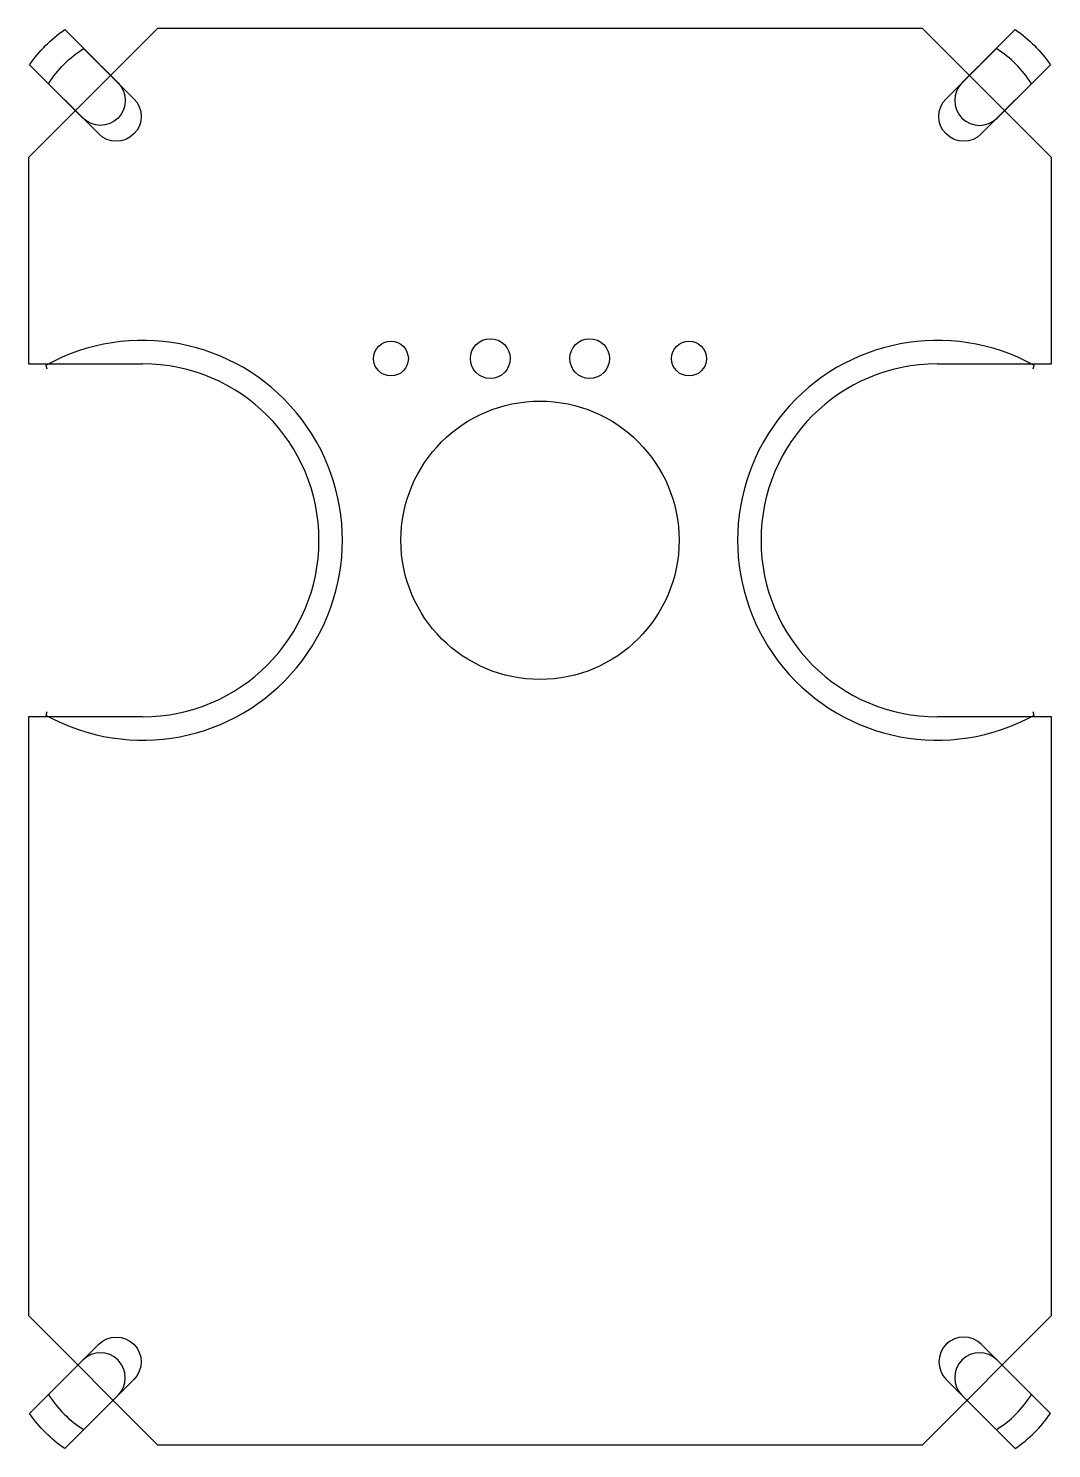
# Model space of a CAD drawing. Header units: millimetres. Extents: x -25.7 to -5.1, y -30.9 to -2.3.
import ezdxf

# ---------------------------------------------------------------- set-up
doc = ezdxf.new("R2010")
doc.units = ezdxf.units.MM
doc.layers.get('0').update_dxf_attribs({"linetype": 'CONTINUOUS'})

msp = doc.modelspace()

# ---------------------------------------------------------------- linework, layer by layer
for p, q in [((-23.072, -2.288), (-25.672, -4.888)), ((-23.072, -2.288), (-25.672, -4.888)), ((-7.672, -2.288), (-23.072, -2.288)), ((-7.672, -2.288), (-23.072, -2.288)), ((-5.072, -4.888), (-7.672, -2.288)), ((-5.072, -4.888), (-7.672, -2.288)), ((-25.672, -4.888), (-25.672, -9.038)), ((-25.672, -4.888), (-25.672, -9.038)), ((-5.072, -9.038), (-5.072, -4.888)), ((-5.072, -9.038), (-5.072, -4.888)), ((-25.672, -9.038), (-23.372, -9.038)), ((-25.672, -9.038), (-23.372, -9.038)), ((-7.372, -9.038), (-5.072, -9.038)), ((-7.372, -9.038), (-5.072, -9.038)), ((-23.372, -16.138), (-25.672, -16.138)), ((-25.672, -16.138), (-25.672, -28.188)), ((-23.372, -16.138), (-25.672, -16.138)), ((-25.672, -16.138), (-25.672, -28.188)), ((-5.072, -16.138), (-7.372, -16.138)), ((-5.072, -16.138), (-7.372, -16.138)), ((-5.072, -28.188), (-5.072, -16.138)), ((-5.072, -28.188), (-5.072, -16.138)), ((-25.672, -28.188), (-23.072, -30.788)), ((-25.672, -28.188), (-23.072, -30.788)), ((-7.672, -30.788), (-5.072, -28.188)), ((-7.672, -30.788), (-5.072, -28.188)), ((-5.096, -30.157), (-6.488, -28.765)), ((-25.266, -29.775), (-24.574, -29.083)), ((-24.94, -30.864), (-23.548, -29.472)), ((-7.195, -29.472), (-5.803, -30.864)), ((-23.867, -29.79), (-24.559, -30.483)), ((-23.072, -30.788), (-7.672, -30.788)), ((-23.072, -30.788), (-7.672, -30.788))]:
    msp.add_line(p, q)
for points in [[(-24.94, -2.313), (-23.548, -3.704, -1), (-24.255, -4.412), (-25.647, -3.02, -0.091224)], [(-5.096, -3.02), (-6.488, -4.412, -1), (-7.195, -3.704), (-5.803, -2.313, -0.091224)], [(-23.867, -3.386, -1), (-24.574, -4.093), (-25.266, -3.401, -0.113272), (-24.559, -2.694)], [(-6.169, -4.093), (-5.477, -3.401, 0.113272), (-6.184, -2.694), (-6.877, -3.386, 1)], [(-23.548, -29.472), (-24.94, -30.864, -0.091224), (-25.647, -30.157), (-24.255, -28.765, -1)], [(-6.877, -29.79), (-6.184, -30.483, 0.113272), (-5.477, -29.775), (-6.169, -29.083, 1)]]:
    msp.add_lwpolyline(points, format="xyb", close=True)
for centre, radius in [((-16.372, -8.932), 0.4), ((-16.372, -8.932), 0.4), ((-14.372, -8.932), 0.4), ((-14.372, -8.932), 0.4), ((-18.372, -8.932), 0.35), ((-18.372, -8.932), 0.35), ((-12.372, -8.932), 0.35), ((-12.372, -8.932), 0.35), ((-15.372, -12.588), 2.8), ((-15.372, -12.588), 2.8)]:
    msp.add_circle(centre, radius)
for centre, radius, start, end in [((-23.372, -12.588), 4.022, -118.8711, 118.8708), ((-7.372, -12.588), 4.022, 61.129, 298.8711), ((-23.372, -12.588), 3.55, -90, 90), ((-23.372, -12.588), 3.55, -90, 90), ((-7.372, -12.588), 3.55, 90, 270), ((-7.372, -12.588), 3.55, 90, 270), ((-6.841, -29.119), 0.5, 45, 225), ((-24.22, -29.437), 0.5, -45, 135), ((-23.372, -28.588), 2.235, 212.0751, 237.9249), ((-7.372, -28.588), 2.763, 304.5753, 325.4247)]:
    msp.add_arc(centre, radius, start, end)
for points, weights in [([(-25.295, -9.138), (-25.304, -9.103), (-25.313, -9.067)], [1.00000000042, 1.0000000011, 1.00000000041]), ([(-5.448, -16.039), (-5.439, -16.074), (-5.43, -16.11)], [0.999999999871, 0.99999999966, 0.999999999872])]:
    msp.add_rational_spline(points, weights, degree=2)
for points in [[(-5.43, -9.067), (-5.439, -9.103), (-5.448, -9.138)], [(-25.313, -16.11), (-25.304, -16.074), (-25.295, -16.039)]]:
    msp.add_open_spline(points, degree=2)

doc.saveas('drawing.dxf')
